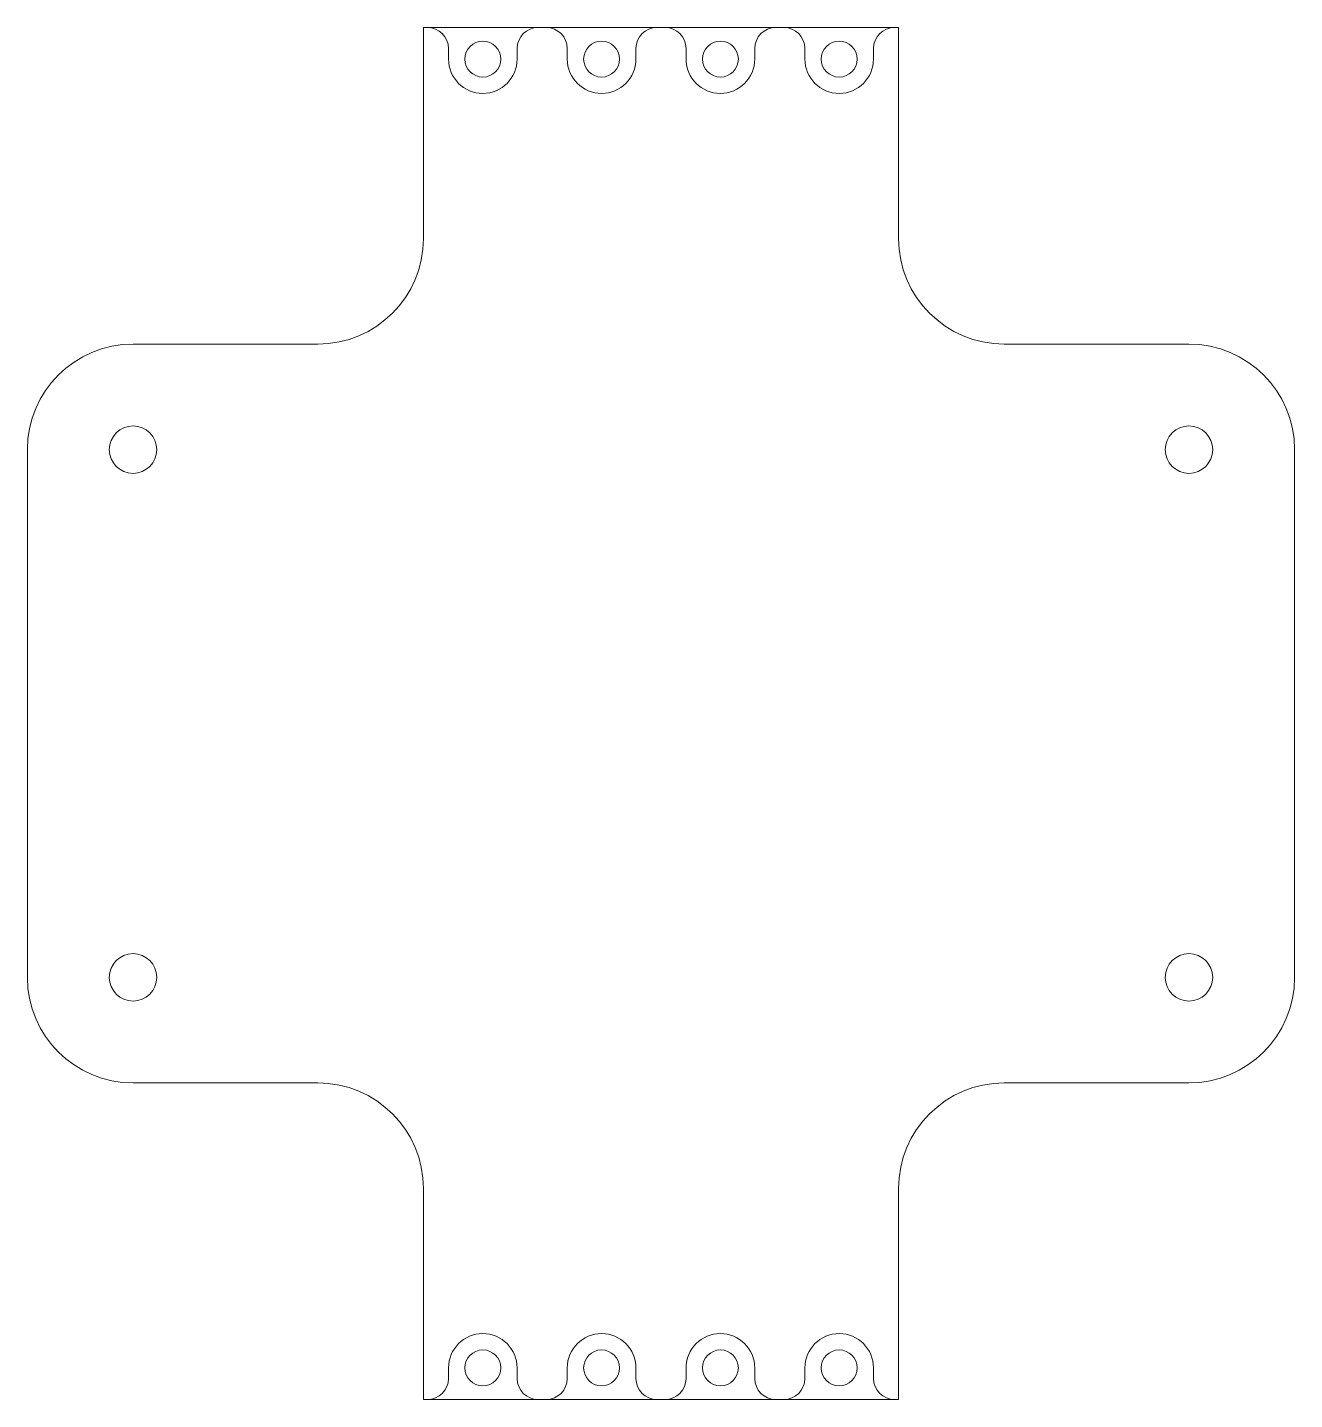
# Model space of a CAD drawing. Header units: millimetres. Extents: x 0 to 120, y 0 to 130.
import ezdxf

# ---------------------------------------------------------------- set-up
doc = ezdxf.new("R2010")
doc.units = ezdxf.units.MM

msp = doc.modelspace()

# ---------------------------------------------------------------- linework, layer by layer
at = {"color": 7, "linetype": 'Continuous', "lineweight": 15}
for p, q in [((37.5, 130), (37.5, 110)), ((82.5, 130), (37.5, 130)), ((82.5, 110), (82.5, 130)), ((39.875, 128), (39.875, 127)), ((46.375, 127), (46.375, 128)), ((51.125, 128), (51.125, 127)), ((57.625, 127), (57.625, 128)), ((62.375, 128), (62.375, 127)), ((68.875, 127), (68.875, 128)), ((73.625, 128), (73.625, 127)), ((80.125, 127), (80.125, 128)), ((27.5, 100), (10, 100)), ((110, 100), (92.5, 100)), ((0, 90), (0, 40)), ((120, 40), (120, 90)), ((10, 30), (27.5, 30)), ((92.5, 30), (110, 30)), ((37.5, 20), (37.5, 0)), ((82.5, 0), (82.5, 20)), ((39.875, 3), (39.875, 2)), ((46.375, 2), (46.375, 3)), ((51.125, 3), (51.125, 2)), ((57.625, 2), (57.625, 3)), ((62.375, 3), (62.375, 2)), ((68.875, 2), (68.875, 3)), ((73.625, 3), (73.625, 2)), ((80.125, 2), (80.125, 3)), ((82.5, 0), (37.5, 0))]:
    msp.add_line(p, q, dxfattribs=at)
for centre, radius in [((43.125, 127), 1.7), ((54.375, 127), 1.7), ((65.625, 127), 1.7), ((76.875, 127), 1.7), ((10, 90), 2.25), ((110, 90), 2.25), ((10, 40), 2.25), ((110, 40), 2.25), ((43.125, 3), 1.7), ((54.375, 3), 1.7), ((65.625, 3), 1.7), ((76.875, 3), 1.7)]:
    msp.add_circle(centre, radius, dxfattribs=at)
for centre, radius, start, end in [((37.875, 128), 2, 0, 90), ((48.375, 128), 2, 90, 180), ((49.125, 128), 2, 0, 90), ((59.625, 128), 2, 90, 180), ((60.375, 128), 2, 0, 90), ((70.875, 128), 2, 90, 180), ((71.625, 128), 2, 0, 90), ((82.125, 128), 2, 90, 180), ((43.125, 127), 3.25, 180, 0), ((54.375, 127), 3.25, 180, 0), ((65.625, 127), 3.25, 180, 360), ((76.875, 127), 3.25, 180, 0), ((27.5, 110), 10, 270, 0), ((92.5, 110), 10, 180, 270), ((10, 90), 10, 90, 180), ((110, 90), 10, 0, 90), ((10, 40), 10, 180, 270), ((110, 40), 10, 270, 0), ((27.5, 20), 10, 0, 90), ((92.5, 20), 10, 90, 180), ((43.125, 3), 3.25, 0, 180), ((54.375, 3), 3.25, 0, 180), ((65.625, 3), 3.25, 0, 180), ((76.875, 3), 3.25, 0, 180), ((37.875, 2), 2, 270, 0), ((48.375, 2), 2, 180, 270), ((49.125, 2), 2, 270, 0), ((59.625, 2), 2, 180, 270), ((60.375, 2), 2, 270, 0), ((70.875, 2), 2, 180, 270), ((71.625, 2), 2, 270, 0), ((82.125, 2), 2, 180, 270)]:
    msp.add_arc(centre, radius, start, end, dxfattribs=at)

doc.saveas('drawing.dxf')
